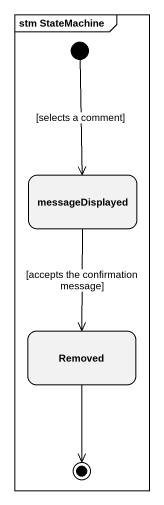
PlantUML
@startuml
mainframe stm StateMachine
hide empty description
state messageDisplayed
state Removed
[*] --> messageDisplayed : [selects a comment]
messageDisplayed --> Removed : [accepts the confirmation message]
Removed --> [*]
@enduml
